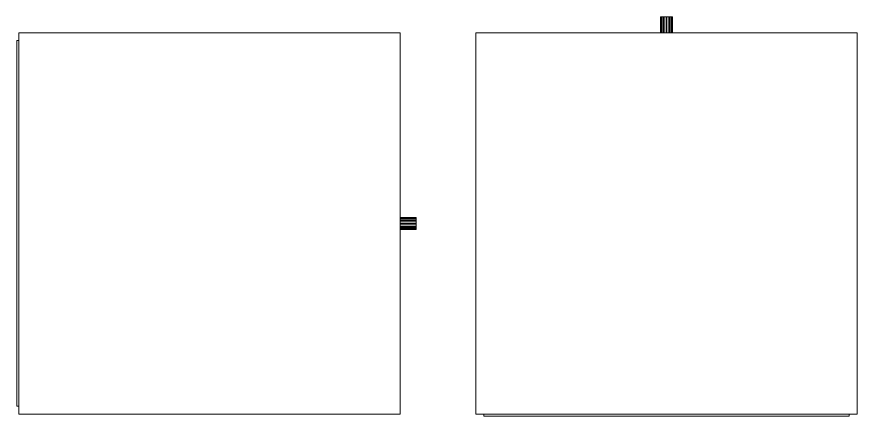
# Model space of a CAD drawing. Header units: inches. Extents: x -3354 to -3, y -8 to 1149.
# Drawn here: x -2133.3 to -2080.4, y 235.2 to 260.3 of the extents above; entities that cross this region are included whole.
import ezdxf

# ---------------------------------------------------------------- set-up
doc = ezdxf.new("R2010")
doc.units = ezdxf.units.IN
doc.header["$MEASUREMENT"] = 0
doc.layers.add('M-EQPM', color=50, linetype='Continuous', lineweight=13)

# ---------------------------------------------------------------- blocks, each defined once
blk = doc.blocks.new('TSM_80in_cabinet_ECM_motor - TSM24_208V_1PH-ECM-Style 3-V2-01 - Lower Parking Level')
at = {"layer": 'M-EQPM', "color": 181, "transparency": 33554496}
mesh = blk.add_polyface(dxfattribs=at)
corners = [(-0.375, 13, 3.125), (-0.362, 13, 3.222), (-0.325, 13, 3.312), (-0.265, 13, 3.39), (-0.188, 13, 3.45), (-0.097, 13, 3.487), (0, 13, 3.5), (0.097, 13, 3.487), (0.188, 13, 3.45), (0.265, 13, 3.39), (0.325, 13, 3.312), (0.362, 13, 3.222), (0.375, 13, 3.125), (0.362, 13, 3.028), (0.325, 13, 2.938), (0.265, 13, 2.86), (0.188, 13, 2.8), (0.097, 13, 2.763), (0, 13, 2.75), (-0.097, 13, 2.763), (-0.188, 13, 2.8), (-0.265, 13, 2.86), (-0.325, 13, 2.938), (-0.362, 13, 3.028)]
mesh.append_faces([[corners[k] for k in face] for face in [(11, 8, 9, 10), (17, 15, 16)]], dxfattribs={"vtx0": -1, "color": 181})
mesh.append_faces([[corners[k] for k in face] for face in [(13, 8, 11, 12)]], dxfattribs={"vtx0": -1, "vtx1": -1, "color": 181})
mesh.append_faces([[corners[k] for k in face] for face in [(13, 17, 20, 8)]], dxfattribs={"vtx0": -1, "vtx1": -1, "vtx2": -1, "vtx3": -1, "color": 181})
mesh.append_faces([[corners[k] for k in face] for face in [(4, 7, 8, 20)]], dxfattribs={"vtx0": -1, "vtx2": -1, "vtx3": -1, "color": 181})
mesh.append_faces([[corners[k] for k in face] for face in [(4, 22, 23, 0)]], dxfattribs={"vtx0": -1, "vtx3": -1, "color": 181})
mesh.append_faces([[corners[k] for k in face] for face in [(3, 4, 0), (21, 22, 4, 20)]], dxfattribs={"vtx1": -1, "vtx2": -1, "color": 181})
mesh.append_faces([[corners[k] for k in face] for face in [(13, 14, 15, 17)]], dxfattribs={"vtx2": -1, "vtx3": -1, "color": 181})
mesh.append_faces([[corners[k] for k in face] for face in [(4, 5, 6, 7), (0, 1, 2, 3), (17, 18, 19, 20)]], dxfattribs={"vtx3": -1, "color": 181})
mesh = blk.add_polyface(dxfattribs=at)
corners = [(0.375, 13, 3.125), (0.362, 13, 3.222), (0.325, 13, 3.312), (0.265, 13, 3.39), (0.188, 13, 3.45), (0.097, 13, 3.487), (0, 13, 3.5), (-0.097, 13, 3.487), (-0.188, 13, 3.45), (-0.265, 13, 3.39), (-0.325, 13, 3.312), (-0.362, 13, 3.222), (-0.375, 13, 3.125), (-0.375, 12, 3.125), (-0.362, 12, 3.222), (-0.325, 12, 3.312), (-0.265, 12, 3.39), (-0.188, 12, 3.45), (-0.097, 12, 3.487), (0, 12, 3.5), (0.097, 12, 3.487), (0.188, 12, 3.45), (0.265, 12, 3.39), (0.325, 12, 3.312), (0.362, 12, 3.222), (0.375, 12, 3.125)]
mesh.append_faces([[corners[k] for k in face] for face in [(13, 14, 11, 12), (0, 1, 24, 25)]], dxfattribs={"vtx1": -1, "color": 181})
mesh.append_faces([[corners[k] for k in face] for face in [(14, 15, 10, 11), (16, 17, 8, 9), (15, 16, 9, 10), (17, 18, 7, 8), (6, 7, 18, 19), (19, 20, 5, 6), (20, 21, 4, 5), (22, 23, 2, 3), (21, 22, 3, 4), (23, 24, 1, 2)]], dxfattribs={"vtx1": -1, "vtx3": -1, "color": 181})
mesh = blk.add_polyface(dxfattribs=at)
corners = [(-0.375, 13, 3.125), (-0.362, 13, 3.028), (-0.325, 13, 2.938), (-0.265, 13, 2.86), (-0.188, 13, 2.8), (-0.097, 13, 2.763), (0, 13, 2.75), (0.097, 13, 2.763), (0.188, 13, 2.8), (0.265, 13, 2.86), (0.325, 13, 2.938), (0.362, 13, 3.028), (0.375, 13, 3.125), (0.375, 12, 3.125), (0.362, 12, 3.028), (0.325, 12, 2.938), (0.265, 12, 2.86), (0.188, 12, 2.8), (0.097, 12, 2.763), (0, 12, 2.75), (-0.097, 12, 2.763), (-0.188, 12, 2.8), (-0.265, 12, 2.86), (-0.325, 12, 2.938), (-0.362, 12, 3.028), (-0.375, 12, 3.125)]
mesh.append_faces([[corners[k] for k in face] for face in [(13, 14, 11, 12), (0, 1, 24, 25)]], dxfattribs={"vtx1": -1, "color": 181})
mesh.append_faces([[corners[k] for k in face] for face in [(14, 15, 10, 11), (16, 17, 8, 9), (15, 16, 9, 10), (17, 18, 7, 8), (6, 7, 18, 19), (19, 20, 5, 6), (20, 21, 4, 5), (22, 23, 2, 3), (21, 22, 3, 4), (23, 24, 1, 2)]], dxfattribs={"vtx1": -1, "vtx3": -1, "color": 181})
mesh = blk.add_polyface(dxfattribs=at)
corners = [(-12, 12, 15.813), (-12, -12, 15.813), (12, -12, 15.813), (12, 12, 15.813)]
mesh.append_faces([[corners[k] for k in face] for face in [(0, 1, 2, 3)]], dxfattribs={"color": 181})
at = {"layer": 'M-EQPM', "color": 9}
mesh = blk.add_polyface(dxfattribs=at)
corners = [(12, -12), (-12, -12), (-12, 12), (12, 12)]
mesh.append_faces([[corners[k] for k in face] for face in [(0, 1, 2, 3)]], dxfattribs={"color": 9})
mesh = blk.add_polyface(dxfattribs=at)
corners = [(-12, 12), (-12, -12), (-12, -12, 15.813), (-12, 12, 15.813)]
mesh.append_faces([[corners[k] for k in face] for face in [(0, 1, 2, 3)]], dxfattribs={"color": 9})
mesh = blk.add_polyface(dxfattribs=at)
corners = [(12, 12), (-12, 12), (-12, 12, 15.813), (12, 12, 15.813)]
mesh.append_faces([[corners[k] for k in face] for face in [(0, 1, 2, 3)]], dxfattribs={"color": 9})
at = {"layer": 'M-EQPM', "color": 181, "transparency": 33554496}
mesh = blk.add_polyface(dxfattribs=at)
corners = [(-0.375, 12, 3.125), (-0.362, 12, 3.028), (-0.325, 12, 2.938), (-0.265, 12, 2.86), (-0.188, 12, 2.8), (-0.097, 12, 2.763), (0, 12, 2.75), (0.097, 12, 2.763), (0.188, 12, 2.8), (0.265, 12, 2.86), (0.325, 12, 2.938), (0.362, 12, 3.028), (0.375, 12, 3.125), (0.362, 12, 3.222), (0.325, 12, 3.312), (0.265, 12, 3.39), (0.188, 12, 3.45), (0.097, 12, 3.487), (0, 12, 3.5), (-0.097, 12, 3.487), (-0.188, 12, 3.45), (-0.265, 12, 3.39), (-0.325, 12, 3.312), (-0.362, 12, 3.222)]
mesh.append_faces([[corners[k] for k in face] for face in [(9, 7, 8), (15, 12, 13, 14)]], dxfattribs={"vtx0": -1, "color": 181})
mesh.append_faces([[corners[k] for k in face] for face in [(20, 11, 16, 17)]], dxfattribs={"vtx0": -1, "vtx1": -1, "vtx3": -1, "color": 181})
mesh.append_faces([[corners[k] for k in face] for face in [(12, 15, 16, 11)]], dxfattribs={"vtx0": -1, "vtx2": -1, "color": 181})
mesh.append_faces([[corners[k] for k in face] for face in [(4, 6, 7, 11), (20, 3, 4, 11)]], dxfattribs={"vtx0": -1, "vtx2": -1, "vtx3": -1, "color": 181})
mesh.append_faces([[corners[k] for k in face] for face in [(2, 3, 20, 1)]], dxfattribs={"vtx1": -1, "vtx2": -1, "color": 181})
mesh.append_faces([[corners[k] for k in face] for face in [(0, 1, 20, 21)]], dxfattribs={"vtx1": -1, "vtx3": -1, "color": 181})
mesh.append_faces([[corners[k] for k in face] for face in [(4, 5, 6), (22, 23, 0, 21), (18, 19, 20, 17)]], dxfattribs={"vtx2": -1, "color": 181})
mesh.append_faces([[corners[k] for k in face] for face in [(9, 10, 11, 7)]], dxfattribs={"vtx2": -1, "vtx3": -1, "color": 181})
at = {"layer": 'M-EQPM', "color": 9}
mesh = blk.add_polyface(dxfattribs=at)
corners = [(12, -12), (12, 12), (12, 12, 15.813), (12, -12, 15.813)]
mesh.append_faces([[corners[k] for k in face] for face in [(0, 1, 2, 3)]], dxfattribs={"color": 9})
mesh = blk.add_polyface(dxfattribs=at)
corners = [(-12, -12), (12, -12), (12, -12, 15.813), (-12, -12, 15.813)]
mesh.append_faces([[corners[k] for k in face] for face in [(0, 1, 2, 3)]], dxfattribs={"color": 9})
at = {"layer": 'M-EQPM', "color": 181, "transparency": 33554496}
mesh = blk.add_polyface(dxfattribs=at)
corners = [(11.5, -12.125, 15.813), (11.5, -12, 15.813), (-11.5, -12, 15.813), (-11.5, -12.125, 15.813)]
mesh.append_faces([[corners[k] for k in face] for face in [(0, 1, 2, 3)]], dxfattribs={"color": 181})
mesh = blk.add_polyface(dxfattribs=at)
corners = [(-11.5, -12.125, 15.813), (-11.5, -12, 15.813), (-11.5, -12, 6), (-11.5, -12.125, 6)]
mesh.append_faces([[corners[k] for k in face] for face in [(0, 1, 2, 3)]], dxfattribs={"color": 181})
mesh = blk.add_polyface(dxfattribs=at)
corners = [(-11.5, -12.125, 6), (-11.5, -12, 6), (11.5, -12, 6), (11.5, -12.125, 6)]
mesh.append_faces([[corners[k] for k in face] for face in [(0, 1, 2, 3)]], dxfattribs={"color": 181})
mesh = blk.add_polyface(dxfattribs=at)
corners = [(11.5, -12, 6), (-11.5, -12, 6), (-11.5, -12, 15.813), (11.5, -12, 15.813)]
mesh.append_faces([[corners[k] for k in face] for face in [(0, 1, 2, 3)]], dxfattribs={"color": 181})
mesh = blk.add_polyface(dxfattribs=at)
corners = [(-11.5, -12.125, 6), (11.5, -12.125, 6), (11.5, -12.125, 15.813), (-11.5, -12.125, 15.813)]
mesh.append_faces([[corners[k] for k in face] for face in [(0, 1, 2, 3)]], dxfattribs={"color": 181})
mesh = blk.add_polyface(dxfattribs=at)
corners = [(11.5, -12.125, 6), (11.5, -12, 6), (11.5, -12, 15.813), (11.5, -12.125, 15.813)]
mesh.append_faces([[corners[k] for k in face] for face in [(0, 1, 2, 3)]], dxfattribs={"color": 181})

msp = doc.modelspace()

# ---------------------------------------------------------------- block references
at = {"layer": 'M-EQPM', "color": 9}
msp.add_blockref('TSM_80in_cabinet_ECM_motor - TSM24_208V_1PH-ECM-Style 3-V2-01 - Lower Parking Level', (-2092.425, 247.329, 494.75), dxfattribs=at)
at = {"layer": 'M-EQPM', "color": 9, "rotation": 270.0000000000019}
msp.add_blockref('TSM_80in_cabinet_ECM_motor - TSM24_208V_1PH-ECM-Style 3-V2-01 - Lower Parking Level', (-2121.173, 247.329, 494.75), dxfattribs=at)

doc.saveas('drawing.dxf')
